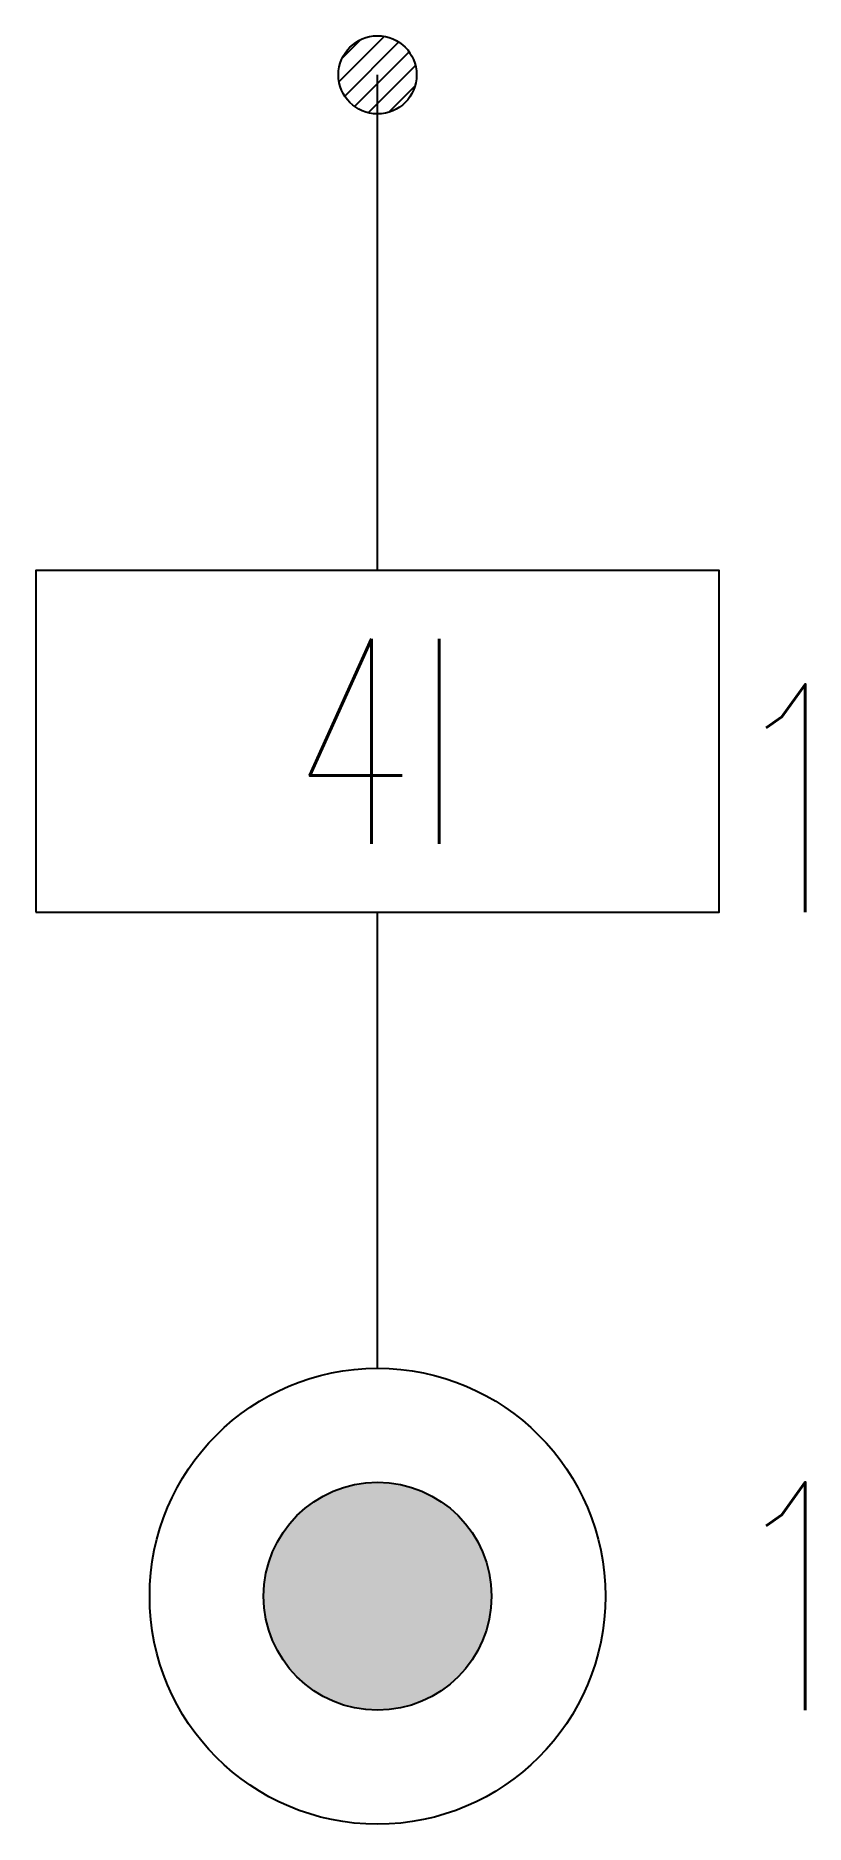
# Model space of a CAD drawing. Header units: millimetres. Extents: x 0 to 675, y 446 to 2015.
import ezdxf

# ---------------------------------------------------------------- set-up
doc = ezdxf.new("R2010")
doc.units = ezdxf.units.MM
doc.header["$LTSCALE"] = 1000
doc.header["$PDMODE"] = 1
doc.header["$PDSIZE"] = 1
doc.layers.add('E-ANNO-TEXT', color=6, linetype='Continuous')
doc.layers.add('E-EQUIP', color=4, linetype='Continuous')
doc.styles.add('E-TEXT', font='romans.shx', dxfattribs={"width": 0.8, "bigfont": 'hztxt.shx'})

# ---------------------------------------------------------------- blocks, each defined once
blk = doc.blocks.new('FA-24-湿式报警阀组')
h = blk.add_hatch(color=6)
h.dxf.hatch_style = 1
h.paths.add_polyline_path([(1, 0, 1), (-1, 0, 1)])
blk.add_circle((0, 0), 2)
at = {"color": 6}
blk.add_circle((0, 0), 1, dxfattribs=at)
for p in [(0, 2), (-2, 0), (2, 0), (0, -2)]:
    blk.add_point(p)
blk = doc.blocks.new('FA-湿式报警阀组模块')
blk.add_lwpolyline([(-3, 0), (3, 0), (3, 3), (-3, 3)], close=True)
at = {"color": 6, "insert": (0, 1.5), "char_height": 1.8, "width": 6, "attachment_point": 5, "line_spacing_factor": 0.6, "style": 'E-TEXT'}
blk.add_mtext('{\\W0.7;4I}', dxfattribs=at)

msp = doc.modelspace()

# ---------------------------------------------------------------- hatches: boundary and pattern name
at = {"layer": 'E-ANNO-TEXT'}
h = msp.add_hatch(dxfattribs=at)
h.set_pattern_fill('ANSI31', color=11, scale=100, style=0)
h.set_pattern_definition([(45, (-381152.82, -218630.726), (-8.83883476, 8.83883476), [])])
h.paths.add_polyline_path([(334.3, 1980.4, 1), (265.7, 1980.4, 1)])

# ---------------------------------------------------------------- linework, layer by layer
at = {"layer": 'E-ANNO-TEXT', "color": 11}
for p, q in [((300, 1545.3), (300, 1980.4)), ((300, 845.7), (300, 1245.7))]:
    msp.add_line(p, q, dxfattribs=at)
msp.add_circle((300, 1980.4), 34.3, dxfattribs=at)

# ---------------------------------------------------------------- block references
at = {"layer": 'E-EQUIP', "xscale": 100, "yscale": 100, "zscale": 100}
for name, p in [('FA-湿式报警阀组模块', (300, 1245.7)), ('FA-24-湿式报警阀组', (300, 645.7))]:
    msp.add_blockref(name, p, dxfattribs=at)

# ---------------------------------------------------------------- texts
at = {"layer": 'E-ANNO-TEXT', "color": 6, "style": 'E-TEXT', "width": 0.8}
for p in [(600, 1245.7), (600, 545.7)]:
    msp.add_text('1', height=200, rotation=0, dxfattribs=at).set_placement(p)

doc.saveas('drawing.dxf')
